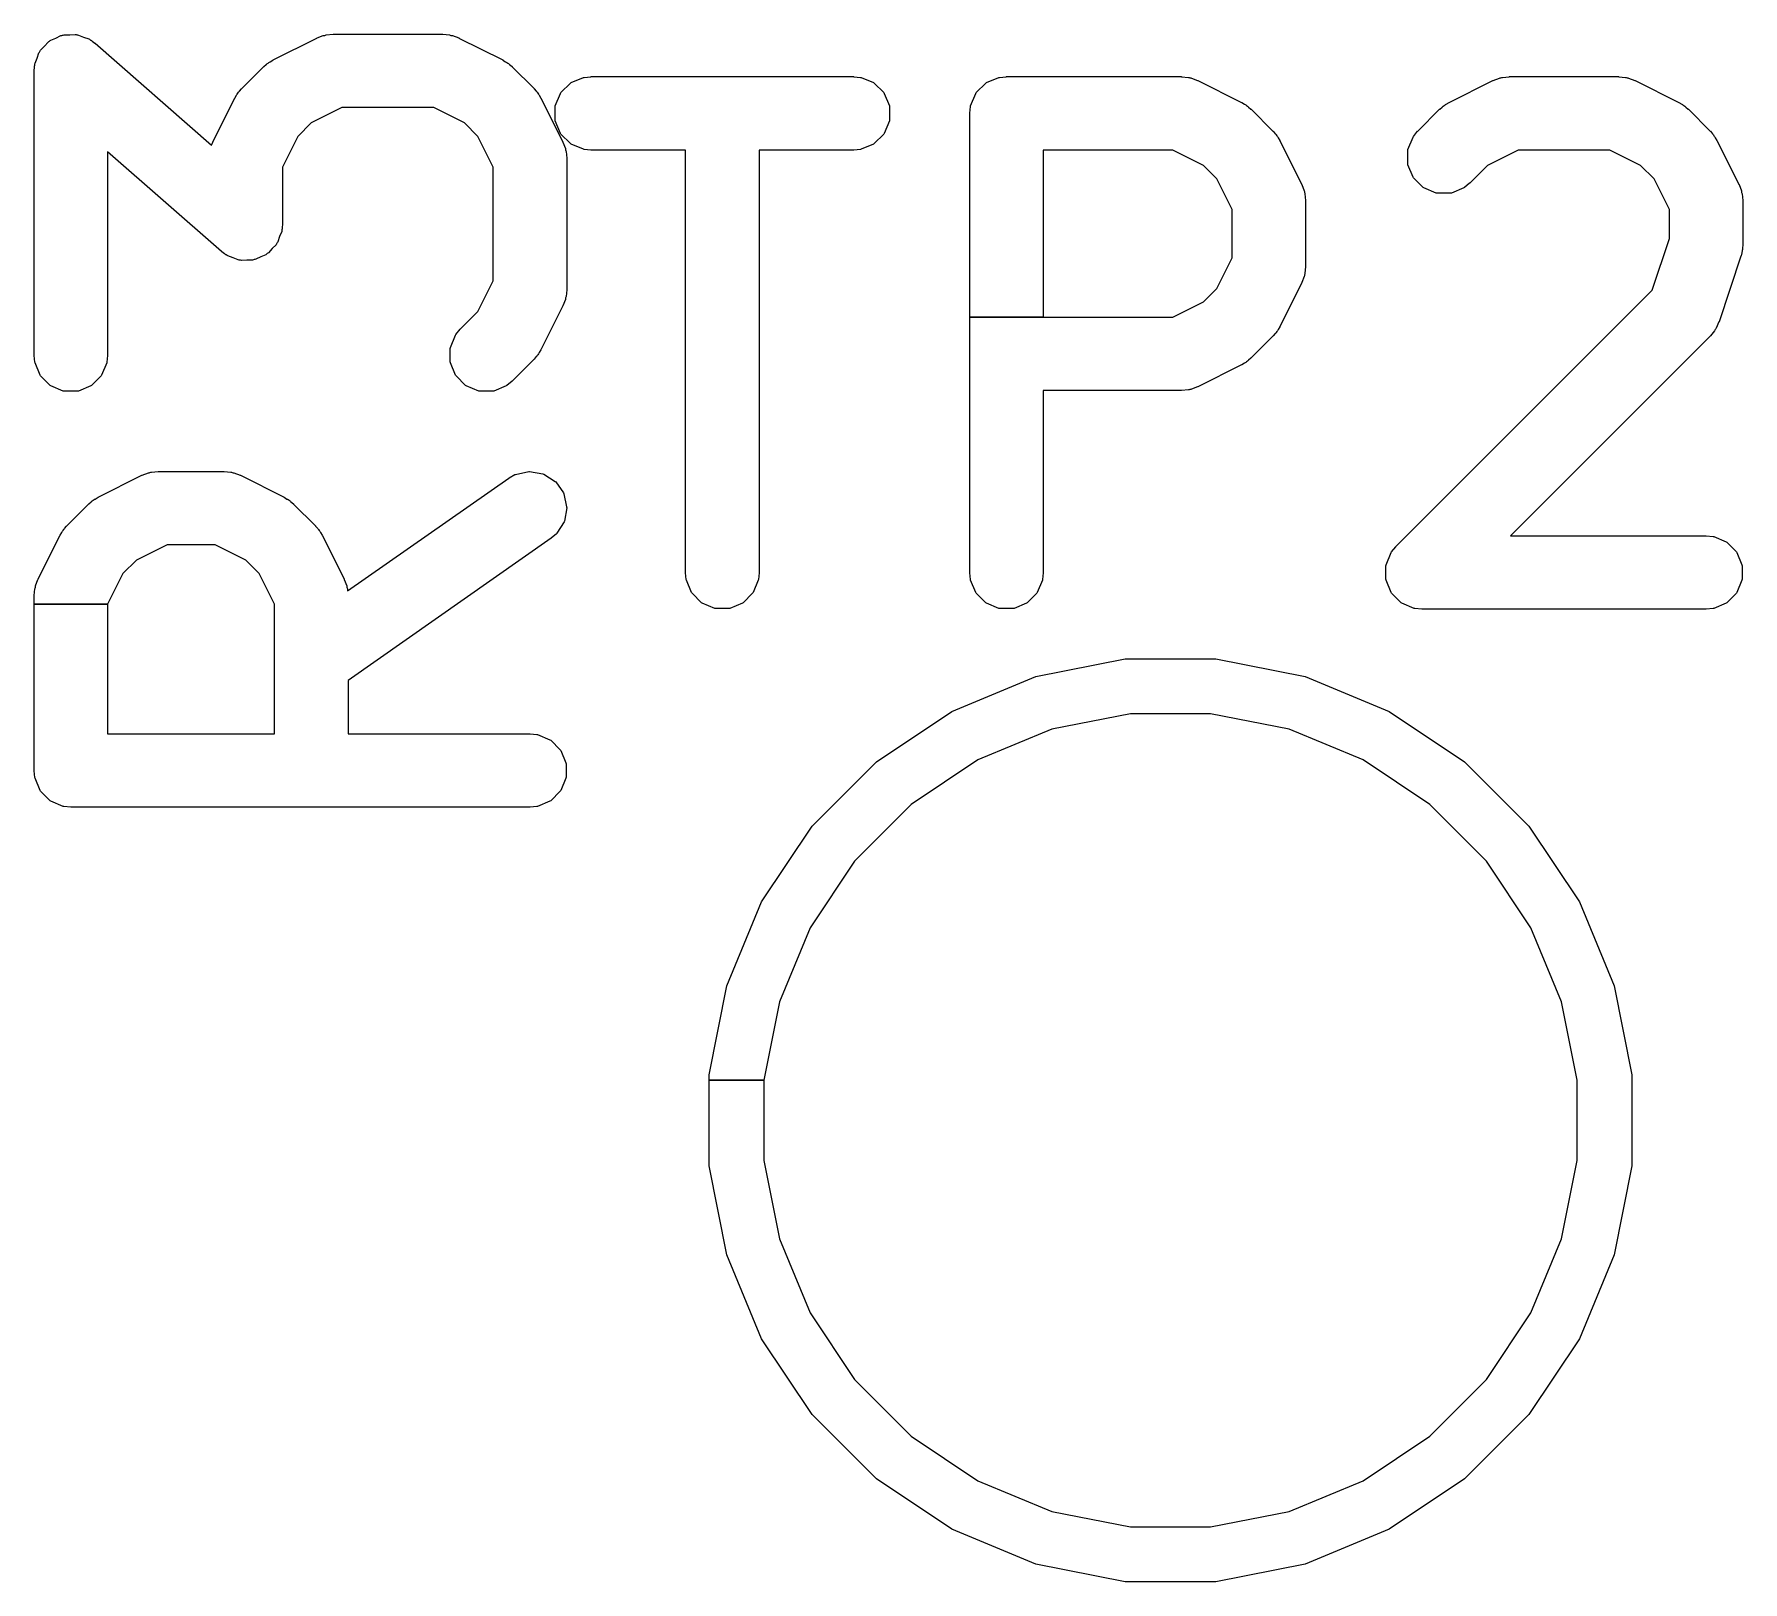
# Model space of a CAD drawing. Header units: millimetres. Extents: x 131.6 to 159.4, y -103 to -91.4.
# Drawn here: x 149.525 to 153.247, y -99.505 to -96.134 of the extents above; entities that cross this region are included whole.
import ezdxf

# ---------------------------------------------------------------- set-up
doc = ezdxf.new("R2010")
doc.units = ezdxf.units.MM
doc.layers.add('F.Silkscreen', color=41, linetype='CONTINUOUS', true_color=0xf2eda1)

msp = doc.modelspace()

# ---------------------------------------------------------------- linework, layer by layer
at = {"layer": 'F.Silkscreen', "linetype": 'CONTINUOUS'}
for p, q in [((149.602204, -96.135726), (149.614192, -96.134927)), ((149.614192, -96.134927), (149.616127, -96.13518)), ((149.616127, -96.13518), (149.617741, -96.135726)), ((150.161125, -96.13575), (150.175757, -96.134309)), ((150.175757, -96.134309), (150.176247, -96.134285)), ((150.176247, -96.134285), (150.414342, -96.134285)), ((150.414342, -96.134285), (150.414832, -96.134309)), ((150.414832, -96.134309), (150.429464, -96.13575)), ((149.53606, -96.173568), (149.537186, -96.172279)), ((149.537186, -96.172279), (149.537841, -96.170701)), ((149.537841, -96.170701), (149.538923, -96.169082)), ((149.538923, -96.169082), (149.54741, -96.160593)), ((149.54741, -96.160593), (149.555332, -96.151541)), ((149.555332, -96.151541), (149.556877, -96.150353)), ((149.556877, -96.150353), (149.558408, -96.149595)), ((149.558408, -96.149595), (149.559616, -96.148388)), ((149.559616, -96.148388), (149.561237, -96.147306)), ((149.561237, -96.147306), (149.572333, -96.142708)), ((149.572333, -96.142708), (149.583111, -96.13738)), ((149.583111, -96.13738), (149.584993, -96.136873)), ((149.584993, -96.136873), (149.586697, -96.136758)), ((149.586697, -96.136758), (149.588275, -96.136106)), ((149.588275, -96.136106), (149.590187, -96.135726)), ((149.590187, -96.135726), (149.602204, -96.135726)), ((149.617741, -96.135726), (149.619451, -96.135726)), ((149.619451, -96.135726), (149.621364, -96.136107)), ((149.621364, -96.136107), (149.632465, -96.140705)), ((149.632465, -96.140705), (149.643848, -96.144555)), ((149.643848, -96.144555), (149.645154, -96.145223)), ((149.645154, -96.145223), (149.647607, -96.146976)), ((149.647607, -96.146976), (149.648402, -96.147306)), ((149.648402, -96.147306), (149.650023, -96.148389)), ((149.650023, -96.148389), (149.65113, -96.149496)), ((149.65113, -96.149496), (149.657115, -96.153775)), ((149.657115, -96.153775), (149.6575, -96.154079)), ((149.6575, -96.154079), (149.91141, -96.376249)), ((150.045232, -96.19035), (150.14047, -96.142731)), ((150.14047, -96.142731), (150.140919, -96.142533)), ((150.140919, -96.142533), (150.15465, -96.137278)), ((150.15465, -96.137278), (150.156081, -96.136961)), ((150.156081, -96.136961), (150.157961, -96.136826)), ((150.157961, -96.136826), (150.159703, -96.136106)), ((150.159703, -96.136106), (150.161125, -96.13575)), ((150.429464, -96.13575), (150.430887, -96.136107)), ((150.430887, -96.136107), (150.432626, -96.136827)), ((150.432626, -96.136827), (150.434505, -96.136961)), ((150.434505, -96.136961), (150.435938, -96.137278)), ((150.435938, -96.137278), (150.44967, -96.142533)), ((150.44967, -96.142533), (150.450119, -96.142731)), ((150.450119, -96.142731), (150.545357, -96.19035)), ((149.524843, -96.213795), (149.525564, -96.206466)), ((149.525461, -96.204911), (149.525713, -96.202979)), ((149.525564, -96.206466), (149.525461, -96.204911)), ((149.525713, -96.202979), (149.525987, -96.202165)), ((149.525987, -96.202165), (149.526284, -96.199162)), ((149.526284, -96.199162), (149.526641, -96.19774)), ((149.526641, -96.19774), (149.531239, -96.186637)), ((149.531239, -96.186637), (149.535089, -96.175256)), ((149.535089, -96.175256), (149.53606, -96.173568)), ((149.976821, -96.252954), (150.02444, -96.205335)), ((150.02444, -96.205335), (150.024804, -96.205006)), ((150.024804, -96.205006), (150.030227, -96.200554)), ((150.030227, -96.200554), (150.031249, -96.199377)), ((150.031249, -96.199377), (150.032361, -96.198423)), ((150.032361, -96.198423), (150.034353, -96.197168)), ((150.034353, -96.197168), (150.036169, -96.195679)), ((150.036169, -96.195679), (150.037425, -96.194926)), ((150.037425, -96.194926), (150.038859, -96.19433)), ((150.038859, -96.19433), (150.044805, -96.19059)), ((150.044805, -96.19059), (150.045232, -96.19035)), ((150.545357, -96.19035), (150.545785, -96.19059)), ((150.545785, -96.19059), (150.551728, -96.19433)), ((150.551728, -96.19433), (150.55316, -96.194924)), ((150.55316, -96.194924), (150.554419, -96.195678)), ((150.554419, -96.195678), (150.556235, -96.197168)), ((150.556235, -96.197168), (150.558228, -96.198423)), ((150.558228, -96.198423), (150.559342, -96.199378)), ((150.559342, -96.199378), (150.560365, -96.200558)), ((150.560365, -96.200558), (150.565784, -96.205005)), ((150.565784, -96.205005), (150.566147, -96.205334)), ((150.566147, -96.205334), (150.613767, -96.252953)), ((149.524819, -96.214285), (149.524843, -96.213795)), ((149.524819, -96.833332), (149.524819, -96.214285)), ((150.672199, -96.261615), (150.692891, -96.240923)), ((150.692891, -96.240923), (150.694514, -96.23984)), ((150.694514, -96.23984), (150.72155, -96.228641)), ((150.72155, -96.228641), (150.722973, -96.228284)), ((150.722973, -96.228284), (150.737605, -96.226843)), ((150.737605, -96.226843), (150.738095, -96.226819)), ((150.738095, -96.226819), (151.309523, -96.226819)), ((151.309523, -96.226819), (151.310013, -96.226843)), ((151.310013, -96.226843), (151.324645, -96.228284)), ((151.324645, -96.228284), (151.326068, -96.228641)), ((151.326068, -96.228641), (151.353104, -96.23984)), ((151.353104, -96.23984), (151.354727, -96.240923)), ((151.354727, -96.240923), (151.375419, -96.261615)), ((151.576961, -96.261615), (151.597653, -96.240923)), ((151.597653, -96.240923), (151.599276, -96.23984)), ((151.599276, -96.23984), (151.626312, -96.228641)), ((151.626312, -96.228641), (151.627735, -96.228284)), ((151.627735, -96.228284), (151.642367, -96.226843)), ((151.642367, -96.226843), (151.642857, -96.226819)), ((151.642857, -96.226819), (152.023809, -96.226819)), ((152.023809, -96.226819), (152.024299, -96.226843)), ((152.024299, -96.226843), (152.038931, -96.228284)), ((152.038931, -96.228284), (152.040354, -96.228641)), ((152.040354, -96.228641), (152.042093, -96.229361)), ((152.042093, -96.229361), (152.043972, -96.229495)), ((152.043972, -96.229495), (152.045405, -96.229812)), ((152.045405, -96.229812), (152.059137, -96.235067)), ((152.059137, -96.235067), (152.059586, -96.235265)), ((152.059586, -96.235265), (152.154824, -96.282884)), ((152.60708, -96.282884), (152.702318, -96.235265)), ((152.702318, -96.235265), (152.702767, -96.235067)), ((152.702767, -96.235067), (152.716498, -96.229812)), ((152.716498, -96.229812), (152.717929, -96.229495)), ((152.717929, -96.229495), (152.719809, -96.22936)), ((152.719809, -96.22936), (152.721551, -96.22864)), ((152.721551, -96.22864), (152.722973, -96.228284)), ((152.722973, -96.228284), (152.737605, -96.226843)), ((152.737605, -96.226843), (152.738095, -96.226819)), ((152.738095, -96.226819), (152.97619, -96.226819)), ((152.97619, -96.226819), (152.97668, -96.226843)), ((152.97668, -96.226843), (152.991312, -96.228284)), ((152.991312, -96.228284), (152.992735, -96.228641)), ((152.992735, -96.228641), (152.994474, -96.229361)), ((152.994474, -96.229361), (152.996353, -96.229495)), ((152.996353, -96.229495), (152.997786, -96.229812)), ((152.997786, -96.229812), (153.011518, -96.235067)), ((153.011518, -96.235067), (153.011967, -96.235265)), ((153.011967, -96.235265), (153.107205, -96.282884)), ((149.914217, -96.368984), (149.961836, -96.273746)), ((149.961836, -96.273746), (149.962076, -96.273319)), ((149.962076, -96.273319), (149.965816, -96.267373)), ((149.965816, -96.267373), (149.966412, -96.265939)), ((149.966412, -96.265939), (149.967165, -96.264683)), ((149.967165, -96.264683), (149.968654, -96.262867)), ((149.968654, -96.262867), (149.969909, -96.260875)), ((149.969909, -96.260875), (149.970863, -96.259763)), ((149.970863, -96.259763), (149.97204, -96.258741)), ((149.97204, -96.258741), (149.976492, -96.253318)), ((149.976492, -96.253318), (149.976821, -96.252954)), ((150.613767, -96.252953), (150.614097, -96.253317)), ((150.614097, -96.253317), (150.618546, -96.258739)), ((150.618546, -96.258739), (150.619726, -96.259762)), ((150.619726, -96.259762), (150.620681, -96.260875)), ((150.620681, -96.260875), (150.621935, -96.262867)), ((150.621935, -96.262867), (150.623425, -96.264683)), ((150.623425, -96.264683), (150.624179, -96.265941)), ((150.624179, -96.265941), (150.624773, -96.267375)), ((150.624773, -96.267375), (150.628514, -96.273319)), ((150.628514, -96.273319), (150.628754, -96.273746)), ((150.628754, -96.273746), (150.676373, -96.368984)), ((150.659917, -96.290274), (150.671116, -96.263238)), ((150.671116, -96.263238), (150.672199, -96.261615)), ((151.375419, -96.261615), (151.376502, -96.263238)), ((151.376502, -96.263238), (151.387701, -96.290274)), ((151.564679, -96.290274), (151.575878, -96.263238)), ((151.575878, -96.263238), (151.576961, -96.261615)), ((152.154824, -96.282884), (152.155251, -96.283124)), ((152.155251, -96.283124), (152.161192, -96.286862)), ((152.600707, -96.286864), (152.606653, -96.283124)), ((152.606653, -96.283124), (152.60708, -96.282884)), ((153.107205, -96.282884), (153.107632, -96.283124)), ((153.107632, -96.283124), (153.113573, -96.286862)), ((150.195132, -96.294285), (150.1284, -96.327651)), ((150.395457, -96.294285), (150.195132, -96.294285)), ((150.462191, -96.327652), (150.395457, -96.294285)), ((150.659536, -96.292187), (150.659917, -96.290274)), ((150.659536, -96.321451), (150.659536, -96.292187)), ((151.387701, -96.290274), (151.388082, -96.292187)), ((151.388082, -96.292187), (151.388082, -96.321451)), ((151.562857, -96.306819), (151.562881, -96.306329)), ((151.562857, -96.750628), (151.562857, -96.306819)), ((151.562881, -96.306329), (151.564322, -96.291697)), ((151.564322, -96.291697), (151.564679, -96.290274)), ((152.161192, -96.286862), (152.16263, -96.287459)), ((152.16263, -96.287459), (152.163888, -96.288214)), ((152.163888, -96.288214), (152.165698, -96.2897)), ((152.165698, -96.2897), (152.167694, -96.290956)), ((152.167694, -96.290956), (152.168809, -96.291912)), ((152.168809, -96.291912), (152.169832, -96.293092)), ((152.169832, -96.293092), (152.175252, -96.29754)), ((152.175252, -96.29754), (152.175616, -96.297869)), ((152.175616, -96.297869), (152.223235, -96.345488)), ((152.538669, -96.345488), (152.586288, -96.297869)), ((152.586288, -96.297869), (152.586652, -96.29754)), ((152.586652, -96.29754), (152.592075, -96.293088)), ((152.592075, -96.293088), (152.593097, -96.291911)), ((152.593097, -96.291911), (152.594209, -96.290957)), ((152.594209, -96.290957), (152.596201, -96.289702)), ((152.596201, -96.289702), (152.598017, -96.288213)), ((152.598017, -96.288213), (152.599273, -96.28746)), ((152.599273, -96.28746), (152.600707, -96.286864)), ((153.113573, -96.286862), (153.115011, -96.287459)), ((153.115011, -96.287459), (153.116269, -96.288214)), ((153.116269, -96.288214), (153.118079, -96.2897)), ((153.118079, -96.2897), (153.120075, -96.290956)), ((153.120075, -96.290956), (153.12119, -96.291912)), ((153.12119, -96.291912), (153.122213, -96.293092)), ((153.122213, -96.293092), (153.127633, -96.29754)), ((153.127633, -96.29754), (153.127997, -96.297869)), ((153.127997, -96.297869), (153.175616, -96.345488)), ((150.099137, -96.356914), (150.065771, -96.423646)), ((150.1284, -96.327651), (150.099137, -96.356914)), ((150.491452, -96.356912), (150.462191, -96.327652)), ((150.524819, -96.423646), (150.491452, -96.356912)), ((150.659917, -96.323364), (150.659536, -96.321451)), ((150.671116, -96.3504), (150.659917, -96.323364)), ((150.672199, -96.352023), (150.671116, -96.3504)), ((150.692891, -96.372715), (150.672199, -96.352023)), ((151.375419, -96.352023), (151.354727, -96.372715)), ((151.376502, -96.3504), (151.375419, -96.352023)), ((151.387701, -96.323364), (151.376502, -96.3504)), ((151.388082, -96.321451), (151.387701, -96.323364)), ((152.223235, -96.345488), (152.223564, -96.345852)), ((152.223564, -96.345852), (152.228013, -96.351274)), ((152.228013, -96.351274), (152.229192, -96.352296)), ((152.229192, -96.352296), (152.230148, -96.353411)), ((152.230148, -96.353411), (152.2314, -96.355401)), ((152.2314, -96.355401), (152.23289, -96.357216)), ((152.23289, -96.357216), (152.233645, -96.358475)), ((152.233645, -96.358475), (152.234239, -96.359909)), ((152.51706, -96.385513), (152.528259, -96.358476)), ((152.528259, -96.358476), (152.529013, -96.357217)), ((152.529013, -96.357217), (152.53834, -96.345852)), ((152.53834, -96.345852), (152.538669, -96.345488)), ((153.175616, -96.345488), (153.175945, -96.345852)), ((153.175945, -96.345852), (153.180394, -96.351274)), ((153.180394, -96.351274), (153.181573, -96.352296)), ((153.181573, -96.352296), (153.182529, -96.353411)), ((153.182529, -96.353411), (153.183781, -96.355401)), ((153.183781, -96.355401), (153.185271, -96.357216)), ((153.185271, -96.357216), (153.186026, -96.358475)), ((153.186026, -96.358475), (153.18662, -96.359909)), ((149.93309, -96.607824), (149.684819, -96.390586)), ((149.684819, -96.390586), (149.684819, -96.833332)), ((149.91141, -96.376249), (149.914019, -96.369433)), ((149.914019, -96.369433), (149.914217, -96.368984)), ((150.676373, -96.368984), (150.676571, -96.369433)), ((150.676571, -96.369433), (150.681826, -96.383164)), ((150.681826, -96.383164), (150.682143, -96.384597)), ((150.682143, -96.384597), (150.682276, -96.386476)), ((150.682276, -96.386476), (150.682997, -96.388216)), ((150.682997, -96.388216), (150.683354, -96.389639)), ((150.683354, -96.389639), (150.684795, -96.404271)), ((150.694514, -96.373798), (150.692891, -96.372715)), ((150.72155, -96.384997), (150.694514, -96.373798)), ((150.722973, -96.385354), (150.72155, -96.384997)), ((150.737605, -96.386795), (150.722973, -96.385354)), ((150.738095, -96.386819), (150.737605, -96.386795)), ((150.943809, -96.386819), (150.738095, -96.386819)), ((150.943809, -97.306819), (150.943809, -96.386819)), ((151.309523, -96.386819), (151.103809, -96.386819)), ((151.103809, -96.386819), (151.103809, -97.306819)), ((151.310013, -96.386795), (151.309523, -96.386819)), ((151.324645, -96.385354), (151.310013, -96.386795)), ((151.326068, -96.384997), (151.324645, -96.385354)), ((151.353104, -96.373798), (151.326068, -96.384997)), ((151.354727, -96.372715), (151.353104, -96.373798)), ((152.004924, -96.386819), (151.722857, -96.386819)), ((151.722857, -96.386819), (151.722857, -96.750628)), ((152.071656, -96.420185), (152.004924, -96.386819)), ((152.234239, -96.359909), (152.23798, -96.365853)), ((152.23798, -96.365853), (152.23822, -96.36628)), ((152.23822, -96.36628), (152.285839, -96.461518)), ((152.516679, -96.387426), (152.51706, -96.385513)), ((152.516679, -96.416688), (152.516679, -96.387426)), ((152.75698, -96.386819), (152.690248, -96.420185)), ((152.957305, -96.386819), (152.75698, -96.386819)), ((153.024037, -96.420185), (152.957305, -96.386819)), ((153.18662, -96.359909), (153.190361, -96.365853)), ((153.190361, -96.365853), (153.190601, -96.36628)), ((153.190601, -96.36628), (153.23822, -96.461518)), ((150.065771, -96.423646), (150.065771, -96.547618)), ((150.524819, -96.671589), (150.524819, -96.423646)), ((150.684795, -96.404271), (150.684819, -96.404761)), ((150.684819, -96.404761), (150.684819, -96.690475)), ((152.100919, -96.449448), (152.071656, -96.420185)), ((152.51706, -96.418601), (152.516679, -96.416688)), ((152.528259, -96.445638), (152.51706, -96.418601)), ((152.690248, -96.420185), (152.651807, -96.458626)), ((153.0533, -96.449448), (153.024037, -96.420185)), ((152.134285, -96.51618), (152.100919, -96.449448)), ((152.285839, -96.461518), (152.286037, -96.461967)), ((152.286037, -96.461967), (152.291292, -96.475698)), ((152.529342, -96.447261), (152.528259, -96.445638)), ((152.550034, -96.467953), (152.529342, -96.447261)), ((152.551657, -96.469036), (152.550034, -96.467953)), ((152.578694, -96.480235), (152.551657, -96.469036)), ((152.638819, -96.469036), (152.611782, -96.480235)), ((152.640078, -96.468282), (152.638819, -96.469036)), ((152.651443, -96.458955), (152.640078, -96.468282)), ((152.651807, -96.458626), (152.651443, -96.458955)), ((153.086666, -96.51618), (153.0533, -96.449448)), ((153.23822, -96.461518), (153.238418, -96.461967)), ((153.238418, -96.461967), (153.243673, -96.475698)), ((152.291292, -96.475698), (152.291609, -96.477131)), ((152.291609, -96.477131), (152.291742, -96.47901)), ((152.291742, -96.47901), (152.292463, -96.48075)), ((152.292463, -96.48075), (152.29282, -96.482173)), ((152.29282, -96.482173), (152.294261, -96.496805)), ((152.294261, -96.496805), (152.294285, -96.497295)), ((152.294285, -96.497295), (152.294285, -96.640152)), ((152.580607, -96.480616), (152.578694, -96.480235)), ((152.609869, -96.480616), (152.580607, -96.480616)), ((152.611782, -96.480235), (152.609869, -96.480616)), ((153.243673, -96.475698), (153.24399, -96.477131)), ((153.24399, -96.477131), (153.244123, -96.47901)), ((153.244123, -96.47901), (153.244844, -96.48075)), ((153.244844, -96.48075), (153.245201, -96.482173)), ((153.245201, -96.482173), (153.246642, -96.496805)), ((153.246642, -96.496805), (153.246666, -96.497295)), ((153.246666, -96.497295), (153.246666, -96.592533)), ((152.134285, -96.621267), (152.134285, -96.51618)), ((153.086666, -96.579552), (153.086666, -96.51618)), ((150.059351, -96.575261), (150.055502, -96.586646)), ((150.063949, -96.564164), (150.059351, -96.575261)), ((150.064306, -96.562739), (150.063949, -96.564164)), ((150.0646, -96.55974), (150.064306, -96.562739)), ((150.064876, -96.558928), (150.0646, -96.55974)), ((150.065129, -96.556989), (150.064876, -96.558928)), ((150.065747, -96.548109), (150.065024, -96.555434)), ((150.065024, -96.555434), (150.065129, -96.556989)), ((150.065771, -96.547618), (150.065747, -96.548109)), ((153.049125, -96.692172), (153.086666, -96.579552)), ((149.933475, -96.608128), (149.93309, -96.607824)), ((149.939458, -96.612405), (149.933475, -96.608128)), ((149.940567, -96.613514), (149.939458, -96.612405)), ((149.94219, -96.614597), (149.940567, -96.613514)), ((149.942979, -96.614924), (149.94219, -96.614597)), ((149.945436, -96.61668), (149.942979, -96.614924)), ((149.946742, -96.617349), (149.945436, -96.61668)), ((149.958131, -96.6212), (149.946742, -96.617349)), ((150.029352, -96.614597), (150.018267, -96.619188)), ((150.030976, -96.613513), (150.029352, -96.614597)), ((150.032181, -96.612307), (150.030976, -96.613513)), ((150.033711, -96.611551), (150.032181, -96.612307)), ((150.035258, -96.610361), (150.033711, -96.611551)), ((150.043171, -96.601315), (150.035258, -96.610361)), ((150.051666, -96.592822), (150.043171, -96.601315)), ((150.05275, -96.591199), (150.051666, -96.592822)), ((150.053402, -96.589624), (150.05275, -96.591199)), ((150.054528, -96.588338), (150.053402, -96.589624)), ((150.055502, -96.586646), (150.054528, -96.588338)), ((153.24256, -96.617832), (153.194941, -96.760688)), ((153.242693, -96.617359), (153.24256, -96.617832)), ((153.244247, -96.610519), (153.242693, -96.617359)), ((153.244844, -96.609081), (153.244247, -96.610519)), ((153.245201, -96.607654), (153.244844, -96.609081)), ((153.245431, -96.60531), (153.245201, -96.607654)), ((153.245952, -96.603023), (153.245431, -96.60531)), ((153.246064, -96.601558), (153.245952, -96.603023)), ((153.246642, -96.593023), (153.245953, -96.600008)), ((153.245953, -96.600008), (153.246064, -96.601558)), ((153.246666, -96.592533), (153.246642, -96.593023)), ((149.969225, -96.625796), (149.958131, -96.6212)), ((149.971139, -96.626177), (149.969225, -96.625796)), ((149.972849, -96.626177), (149.971139, -96.626177)), ((149.974463, -96.626723), (149.972849, -96.626177)), ((149.976398, -96.626976), (149.974463, -96.626723)), ((149.988386, -96.626177), (149.976398, -96.626976)), ((150.000403, -96.626177), (149.988386, -96.626177)), ((150.002317, -96.625796), (150.000403, -96.626177)), ((150.003891, -96.625143), (150.002317, -96.625796)), ((150.005595, -96.62503), (150.003891, -96.625143)), ((150.00748, -96.624523), (150.005595, -96.62503)), ((150.018267, -96.619188), (150.00748, -96.624523)), ((152.100919, -96.687999), (152.134285, -96.621267)), ((152.29282, -96.655274), (152.292463, -96.656698)), ((152.294261, -96.640642), (152.29282, -96.655274)), ((152.294285, -96.640152), (152.294261, -96.640642)), ((150.491453, -96.73832), (150.524819, -96.671589)), ((150.684795, -96.690965), (150.683354, -96.705597)), ((150.684819, -96.690475), (150.684795, -96.690965)), ((152.071656, -96.717262), (152.100919, -96.687999)), ((152.285839, -96.675929), (152.23822, -96.771167)), ((152.286037, -96.67548), (152.285839, -96.675929)), ((152.291292, -96.661749), (152.286037, -96.67548)), ((152.291609, -96.660316), (152.291292, -96.661749)), ((152.291742, -96.658436), (152.291609, -96.660316)), ((152.292463, -96.656698), (152.291742, -96.658436)), ((152.49105, -97.25025), (153.049125, -96.692172)), ((150.676373, -96.726252), (150.628754, -96.82149)), ((150.676571, -96.725803), (150.676373, -96.726252)), ((150.681826, -96.712072), (150.676571, -96.725803)), ((150.682143, -96.710639), (150.681826, -96.712072)), ((150.682276, -96.708759), (150.682143, -96.710639)), ((150.682997, -96.707021), (150.682276, -96.708759)), ((150.683354, -96.705597), (150.682997, -96.707021)), ((152.004924, -96.750628), (152.071656, -96.717262)), ((150.453012, -96.776762), (150.491453, -96.73832)), ((151.562857, -97.306819), (151.562857, -96.750628)), ((151.562857, -96.750628), (151.722857, -96.750628)), ((151.722857, -96.750628), (151.562857, -96.750628)), ((151.722857, -96.750628), (152.004924, -96.750628)), ((153.194764, -96.761145), (153.18877, -96.774571)), ((153.194941, -96.760688), (153.194764, -96.761145)), ((150.431402, -96.816787), (150.442601, -96.789751)), ((150.442601, -96.789751), (150.443355, -96.788492)), ((150.443355, -96.788492), (150.452683, -96.777126)), ((150.452683, -96.777126), (150.453012, -96.776762)), ((152.223235, -96.791959), (152.175616, -96.839578)), ((152.223564, -96.791595), (152.223235, -96.791959)), ((152.228012, -96.786173), (152.223564, -96.791595)), ((152.22919, -96.785153), (152.228012, -96.786173)), ((152.230149, -96.784035), (152.22919, -96.785153)), ((152.231402, -96.782041), (152.230149, -96.784035)), ((152.232889, -96.780232), (152.231402, -96.782041)), ((152.233646, -96.778971), (152.232889, -96.780232)), ((152.234241, -96.777531), (152.233646, -96.778971)), ((152.237979, -96.771595), (152.234241, -96.777531)), ((152.23822, -96.771167), (152.237979, -96.771595)), ((153.175616, -96.791959), (152.740757, -97.226819)), ((153.175945, -96.791595), (153.175616, -96.791959)), ((153.185273, -96.78023), (153.175945, -96.791595)), ((153.186028, -96.77897), (153.185273, -96.78023)), ((153.186748, -96.777229), (153.186028, -96.77897)), ((153.18798, -96.77581), (153.186748, -96.777229)), ((153.18877, -96.774571), (153.18798, -96.77581)), ((149.524843, -96.833822), (149.524819, -96.833332)), ((149.526284, -96.848454), (149.524843, -96.833822)), ((149.684795, -96.833822), (149.683354, -96.848454)), ((149.684819, -96.833332), (149.684795, -96.833822)), ((150.431021, -96.8187), (150.431402, -96.816787)), ((150.431021, -96.847963), (150.431021, -96.8187)), ((150.613767, -96.842283), (150.566147, -96.889902)), ((150.614097, -96.841919), (150.613767, -96.842283)), ((150.618546, -96.836496), (150.614097, -96.841919)), ((150.619725, -96.835475), (150.618546, -96.836496)), ((150.620682, -96.83436), (150.619725, -96.835475)), ((150.621937, -96.832364), (150.620682, -96.83436)), ((150.623424, -96.830554), (150.621937, -96.832364)), ((150.62418, -96.829294), (150.623424, -96.830554)), ((150.624775, -96.827854), (150.62418, -96.829294)), ((150.628513, -96.821918), (150.624775, -96.827854)), ((150.628754, -96.82149), (150.628513, -96.821918)), ((152.175252, -96.839907), (152.16983, -96.844355)), ((152.175616, -96.839578), (152.175252, -96.839907)), ((149.526641, -96.849877), (149.526284, -96.848454)), ((149.53784, -96.876913), (149.526641, -96.849877)), ((149.538923, -96.878536), (149.53784, -96.876913)), ((149.559615, -96.899228), (149.538923, -96.878536)), ((149.670715, -96.878536), (149.650023, -96.899228)), ((149.671798, -96.876913), (149.670715, -96.878536)), ((149.682997, -96.849877), (149.671798, -96.876913)), ((149.683354, -96.848454), (149.682997, -96.849877)), ((150.431402, -96.849876), (150.431021, -96.847963)), ((150.4426, -96.876912), (150.431402, -96.849876)), ((150.443683, -96.878535), (150.4426, -96.876912)), ((150.464376, -96.899228), (150.443683, -96.878535)), ((152.154824, -96.854563), (152.059586, -96.902182)), ((152.155252, -96.854322), (152.154824, -96.854563)), ((152.161188, -96.850584), (152.155252, -96.854322)), ((152.162628, -96.849989), (152.161188, -96.850584)), ((152.163889, -96.849232), (152.162628, -96.849989)), ((152.165698, -96.847745), (152.163889, -96.849232)), ((152.167692, -96.846492), (152.165698, -96.847745)), ((152.16881, -96.845533), (152.167692, -96.846492)), ((152.16983, -96.844355), (152.16881, -96.845533)), ((149.561238, -96.900311), (149.559615, -96.899228)), ((149.588274, -96.91151), (149.561238, -96.900311)), ((149.590187, -96.911891), (149.588274, -96.91151)), ((149.619451, -96.911891), (149.590187, -96.911891)), ((149.621364, -96.91151), (149.619451, -96.911891)), ((149.6484, -96.900311), (149.621364, -96.91151)), ((149.650023, -96.899228), (149.6484, -96.900311)), ((150.465999, -96.900311), (150.464376, -96.899228)), ((150.493035, -96.91151), (150.465999, -96.900311)), ((150.494948, -96.911891), (150.493035, -96.91151)), ((150.524211, -96.911891), (150.494948, -96.911891)), ((150.526124, -96.91151), (150.524211, -96.911891)), ((150.55316, -96.900312), (150.526124, -96.91151)), ((150.554419, -96.899558), (150.55316, -96.900312)), ((150.565784, -96.890231), (150.554419, -96.899558)), ((150.566147, -96.889902), (150.565784, -96.890231)), ((152.023809, -96.910628), (151.722857, -96.910628)), ((151.722857, -96.910628), (151.722857, -97.306819)), ((152.024299, -96.910604), (152.023809, -96.910628)), ((152.038931, -96.909163), (152.024299, -96.910604)), ((152.040356, -96.908806), (152.038931, -96.909163)), ((152.042093, -96.908085), (152.040356, -96.908806)), ((152.043971, -96.907953), (152.042093, -96.908085)), ((152.045405, -96.907635), (152.043971, -96.907953)), ((152.059137, -96.90238), (152.045405, -96.907635)), ((152.059586, -96.902182), (152.059137, -96.90238)), ((149.66428, -97.142731), (149.759518, -97.095112)), ((149.759518, -97.095112), (149.759967, -97.094914)), ((149.759967, -97.094914), (149.773698, -97.089659)), ((149.773698, -97.089659), (149.775129, -97.089342)), ((149.775129, -97.089342), (149.777009, -97.089207)), ((149.777009, -97.089207), (149.778751, -97.088487)), ((149.778751, -97.088487), (149.780173, -97.088131)), ((149.780173, -97.088131), (149.794805, -97.08669)), ((149.794805, -97.08669), (149.795295, -97.086666)), ((149.795295, -97.086666), (149.938152, -97.086666)), ((149.938152, -97.086666), (149.938642, -97.08669)), ((149.938642, -97.08669), (149.953274, -97.088131)), ((149.953274, -97.088131), (149.954697, -97.088488)), ((149.954697, -97.088488), (149.956436, -97.089208)), ((149.956436, -97.089208), (149.958315, -97.089342)), ((149.958315, -97.089342), (149.959748, -97.089659)), ((149.959748, -97.089659), (149.97348, -97.094914)), ((149.97348, -97.094914), (149.973929, -97.095112)), ((149.973929, -97.095112), (150.069167, -97.142731)), ((150.207656, -97.347026), (150.558943, -97.101127)), ((150.558943, -97.101127), (150.559358, -97.100866)), ((150.559358, -97.100866), (150.572171, -97.093656)), ((150.572171, -97.093656), (150.573542, -97.093131)), ((150.573542, -97.093131), (150.602113, -97.086802)), ((150.602113, -97.086802), (150.604063, -97.08676)), ((150.604063, -97.08676), (150.632881, -97.091845)), ((150.632881, -97.091845), (150.634699, -97.092552)), ((150.634699, -97.092552), (150.659377, -97.108279)), ((150.659377, -97.108279), (150.660786, -97.109629)), ((150.660786, -97.109629), (150.677568, -97.133603)), ((150.677568, -97.133603), (150.678354, -97.135388)), ((150.678354, -97.135388), (150.684684, -97.163959)), ((149.595869, -97.205335), (149.643488, -97.157716)), ((149.643488, -97.157716), (149.643852, -97.157387)), ((149.643852, -97.157387), (149.649275, -97.152935)), ((149.649275, -97.152935), (149.650297, -97.151758)), ((149.650297, -97.151758), (149.651409, -97.150804)), ((149.651409, -97.150804), (149.653401, -97.149549)), ((149.653401, -97.149549), (149.655217, -97.14806)), ((149.655217, -97.14806), (149.656473, -97.147307)), ((149.656473, -97.147307), (149.657907, -97.146711)), ((149.657907, -97.146711), (149.663853, -97.142971)), ((149.663853, -97.142971), (149.66428, -97.142731)), ((150.069167, -97.142731), (150.069594, -97.142971)), ((150.069594, -97.142971), (150.075535, -97.146709)), ((150.075535, -97.146709), (150.076973, -97.147306)), ((150.076973, -97.147306), (150.078231, -97.148061)), ((150.078231, -97.148061), (150.080041, -97.149547)), ((150.080041, -97.149547), (150.082037, -97.150803)), ((150.082037, -97.150803), (150.083152, -97.151759)), ((150.083152, -97.151759), (150.084175, -97.152939)), ((150.084175, -97.152939), (150.089595, -97.157387)), ((150.089595, -97.157387), (150.089959, -97.157716)), ((150.089959, -97.157716), (150.137578, -97.205335)), ((150.684726, -97.16591), (150.67964, -97.194727)), ((150.684684, -97.163959), (150.684726, -97.16591)), ((149.587702, -97.215248), (149.588957, -97.213256)), ((149.588957, -97.213256), (149.589911, -97.212144)), ((149.589911, -97.212144), (149.591088, -97.211122)), ((149.591088, -97.211122), (149.59554, -97.205699)), ((149.59554, -97.205699), (149.595869, -97.205335)), ((150.137578, -97.205335), (150.137907, -97.205699)), ((150.137907, -97.205699), (150.142356, -97.211121)), ((150.142356, -97.211121), (150.143535, -97.212143)), ((150.143535, -97.212143), (150.144491, -97.213258)), ((150.144491, -97.213258), (150.145743, -97.215248)), ((150.678933, -97.196545), (150.663206, -97.221224)), ((150.67964, -97.194727), (150.678933, -97.196545)), ((149.533265, -97.321365), (149.580884, -97.226127)), ((149.580884, -97.226127), (149.581124, -97.2257)), ((149.581124, -97.2257), (149.584864, -97.219754)), ((149.584864, -97.219754), (149.58546, -97.21832)), ((149.58546, -97.21832), (149.586213, -97.217064)), ((149.586213, -97.217064), (149.587702, -97.215248)), ((149.81418, -97.246666), (149.747448, -97.280032)), ((149.919267, -97.246666), (149.81418, -97.246666)), ((149.985999, -97.280032), (149.919267, -97.246666)), ((150.145743, -97.215248), (150.147233, -97.217063)), ((150.147233, -97.217063), (150.147988, -97.218322)), ((150.147988, -97.218322), (150.148582, -97.219756)), ((150.148582, -97.219756), (150.152323, -97.2257)), ((150.152323, -97.2257), (150.152563, -97.226127)), ((150.152563, -97.226127), (150.200182, -97.321365)), ((150.650696, -97.232204), (150.208628, -97.54165)), ((150.651084, -97.231903), (150.650696, -97.232204)), ((150.662244, -97.222332), (150.651084, -97.231903)), ((150.663206, -97.221224), (150.662244, -97.222332)), ((152.481394, -97.261979), (152.490721, -97.250614)), ((152.490721, -97.250614), (152.49105, -97.25025)), ((152.740757, -97.226819), (153.166666, -97.226819)), ((153.166666, -97.226819), (153.167156, -97.226843)), ((153.167156, -97.226843), (153.181788, -97.228284)), ((153.181788, -97.228284), (153.183211, -97.228641)), ((153.183211, -97.228641), (153.210247, -97.23984)), ((153.210247, -97.23984), (153.21187, -97.240923)), ((153.21187, -97.240923), (153.232562, -97.261615)), ((149.747448, -97.280032), (149.718185, -97.309295)), ((150.015262, -97.309295), (149.985999, -97.280032)), ((152.469441, -97.290274), (152.48064, -97.263238)), ((152.48064, -97.263238), (152.481394, -97.261979)), ((153.232562, -97.261615), (153.233645, -97.263238)), ((153.233645, -97.263238), (153.244844, -97.290274)), ((149.527812, -97.335546), (149.533067, -97.321814)), ((149.533067, -97.321814), (149.533265, -97.321365)), ((149.718185, -97.309295), (149.684819, -97.376027)), ((150.048628, -97.376027), (150.015262, -97.309295)), ((150.200182, -97.321365), (150.20038, -97.321814)), ((150.20038, -97.321814), (150.205635, -97.335545)), ((150.943833, -97.307309), (150.943809, -97.306819)), ((150.945274, -97.321941), (150.943833, -97.307309)), ((150.945631, -97.323364), (150.945274, -97.321941)), ((150.95683, -97.3504), (150.945631, -97.323364)), ((151.101987, -97.323364), (151.090788, -97.3504)), ((151.102344, -97.321941), (151.101987, -97.323364)), ((151.103785, -97.307309), (151.102344, -97.321941)), ((151.103809, -97.306819), (151.103785, -97.307309)), ((151.562881, -97.307309), (151.562857, -97.306819)), ((151.564322, -97.321941), (151.562881, -97.307309)), ((151.564679, -97.323364), (151.564322, -97.321941)), ((151.575878, -97.3504), (151.564679, -97.323364)), ((151.721035, -97.323364), (151.709836, -97.3504)), ((151.721392, -97.321941), (151.721035, -97.323364)), ((151.722833, -97.307309), (151.721392, -97.321941)), ((151.722857, -97.306819), (151.722833, -97.307309)), ((152.46906, -97.292187), (152.469441, -97.290274)), ((152.46906, -97.321451), (152.46906, -97.292187)), ((152.469441, -97.323364), (152.46906, -97.321451)), ((152.48064, -97.3504), (152.469441, -97.323364)), ((153.244844, -97.323364), (153.233645, -97.3504)), ((153.244844, -97.290274), (153.245225, -97.292187)), ((153.245225, -97.321451), (153.244844, -97.323364)), ((153.245225, -97.292187), (153.245225, -97.321451)), ((149.524819, -97.357142), (149.524843, -97.356652)), ((149.524819, -97.376027), (149.524819, -97.357142)), ((149.524843, -97.356652), (149.526284, -97.34202)), ((149.526284, -97.34202), (149.52664, -97.340597)), ((149.52664, -97.340597), (149.527361, -97.338854)), ((149.527361, -97.338854), (149.527495, -97.336978)), ((149.527495, -97.336978), (149.527812, -97.335546)), ((150.205635, -97.335545), (150.205952, -97.336978)), ((150.205952, -97.336978), (150.206085, -97.338857)), ((150.206085, -97.338857), (150.206806, -97.340597)), ((150.206806, -97.340597), (150.207163, -97.34202)), ((150.207163, -97.34202), (150.207656, -97.347026)), ((150.957913, -97.352023), (150.95683, -97.3504)), ((150.978605, -97.372715), (150.957913, -97.352023)), ((151.089705, -97.352023), (151.069013, -97.372715)), ((151.090788, -97.3504), (151.089705, -97.352023)), ((151.576961, -97.352023), (151.575878, -97.3504)), ((151.597653, -97.372715), (151.576961, -97.352023)), ((151.708753, -97.352023), (151.688061, -97.372715)), ((151.709836, -97.3504), (151.708753, -97.352023)), ((152.481723, -97.352023), (152.48064, -97.3504)), ((152.502415, -97.372715), (152.481723, -97.352023)), ((153.232562, -97.352023), (153.21187, -97.372715)), ((153.233645, -97.3504), (153.232562, -97.352023)), ((149.524819, -97.738094), (149.524819, -97.376027)), ((149.524819, -97.376027), (149.684819, -97.376027)), ((149.684819, -97.376027), (149.524819, -97.376027)), ((149.684819, -97.376027), (149.684819, -97.658094)), ((150.048628, -97.658094), (150.048628, -97.376027)), ((150.980228, -97.373798), (150.978605, -97.372715)), ((151.007264, -97.384997), (150.980228, -97.373798)), ((151.009177, -97.385378), (151.007264, -97.384997)), ((151.038441, -97.385378), (151.009177, -97.385378)), ((151.040354, -97.384997), (151.038441, -97.385378)), ((151.06739, -97.373798), (151.040354, -97.384997)), ((151.069013, -97.372715), (151.06739, -97.373798)), ((151.599276, -97.373798), (151.597653, -97.372715)), ((151.626312, -97.384997), (151.599276, -97.373798)), ((151.628225, -97.385378), (151.626312, -97.384997)), ((151.657489, -97.385378), (151.628225, -97.385378)), ((151.659402, -97.384997), (151.657489, -97.385378)), ((151.686438, -97.373798), (151.659402, -97.384997)), ((151.688061, -97.372715), (151.686438, -97.373798)), ((152.504038, -97.373798), (152.502415, -97.372715)), ((152.531074, -97.384997), (152.504038, -97.373798)), ((152.532497, -97.385354), (152.531074, -97.384997)), ((152.547129, -97.386795), (152.532497, -97.385354)), ((152.547619, -97.386819), (152.547129, -97.386795)), ((153.166666, -97.386819), (152.547619, -97.386819)), ((153.167156, -97.386795), (153.166666, -97.386819)), ((153.181788, -97.385354), (153.167156, -97.386795)), ((153.183211, -97.384997), (153.181788, -97.385354)), ((153.210247, -97.373798), (153.183211, -97.384997)), ((153.21187, -97.372715), (153.210247, -97.373798)), ((151.706812, -97.53349), (151.901003, -97.494863)), ((151.901003, -97.494863), (152.098997, -97.494863)), ((152.098997, -97.494863), (152.293188, -97.53349)), ((150.208628, -97.54165), (150.208628, -97.658094)), ((151.523889, -97.60926), (151.706812, -97.53349)), ((152.293188, -97.53349), (152.476111, -97.60926)), ((151.359263, -97.719259), (151.523889, -97.60926)), ((151.912765, -97.614286), (151.741647, -97.648323)), ((152.087235, -97.614286), (151.912765, -97.614286)), ((152.258353, -97.648323), (152.087235, -97.614286)), ((152.476111, -97.60926), (152.640737, -97.719259)), ((149.684819, -97.658094), (150.048628, -97.658094)), ((150.208628, -97.658094), (150.604819, -97.658094)), ((150.604819, -97.658094), (150.605309, -97.658118)), ((150.605309, -97.658118), (150.619941, -97.659559)), ((150.619941, -97.659559), (150.621364, -97.659916)), ((150.621364, -97.659916), (150.6484, -97.671115)), ((151.741647, -97.648323), (151.580457, -97.71509)), ((152.419543, -97.71509), (152.258353, -97.648323)), ((150.6484, -97.671115), (150.650023, -97.672198)), ((150.650023, -97.672198), (150.670715, -97.69289)), ((150.670715, -97.69289), (150.671798, -97.694513)), ((150.671798, -97.694513), (150.682997, -97.721549)), ((150.682997, -97.721549), (150.683378, -97.723462)), ((150.683378, -97.723462), (150.683378, -97.752726)), ((151.219259, -97.859263), (151.359263, -97.719259)), ((151.580457, -97.71509), (151.43539, -97.812021)), ((152.56461, -97.812021), (152.419543, -97.71509)), ((152.640737, -97.719259), (152.780741, -97.859263)), ((149.524843, -97.738584), (149.524819, -97.738094)), ((149.526284, -97.753216), (149.524843, -97.738584)), ((149.526641, -97.754639), (149.526284, -97.753216)), ((149.53784, -97.781675), (149.526641, -97.754639)), ((150.682997, -97.754639), (150.671798, -97.781675)), ((150.683378, -97.752726), (150.682997, -97.754639)), ((149.538923, -97.783298), (149.53784, -97.781675)), ((149.559615, -97.80399), (149.538923, -97.783298)), ((149.561238, -97.805073), (149.559615, -97.80399)), ((149.588274, -97.816272), (149.561238, -97.805073)), ((150.6484, -97.805073), (150.621364, -97.816272)), ((150.650023, -97.80399), (150.6484, -97.805073)), ((150.670715, -97.783298), (150.650023, -97.80399)), ((150.671798, -97.781675), (150.670715, -97.783298)), ((149.589697, -97.816629), (149.588274, -97.816272)), ((149.604329, -97.81807), (149.589697, -97.816629)), ((149.604819, -97.818094), (149.604329, -97.81807)), ((150.604819, -97.818094), (149.604819, -97.818094)), ((150.605309, -97.81807), (150.604819, -97.818094)), ((150.619941, -97.816629), (150.605309, -97.81807)), ((150.621364, -97.816272), (150.619941, -97.816629)), ((151.43539, -97.812021), (151.312021, -97.93539)), ((152.687979, -97.93539), (152.56461, -97.812021)), ((151.10926, -98.023889), (151.219259, -97.859263)), ((152.780741, -97.859263), (152.89074, -98.023889)), ((151.312021, -97.93539), (151.21509, -98.080457)), ((152.78491, -98.080457), (152.687979, -97.93539)), ((151.03349, -98.206812), (151.10926, -98.023889)), ((152.89074, -98.023889), (152.96651, -98.206812)), ((151.21509, -98.080457), (151.148323, -98.241647)), ((152.851677, -98.241647), (152.78491, -98.080457)), ((150.994863, -98.401003), (151.03349, -98.206812)), ((152.96651, -98.206812), (153.005137, -98.401003)), ((151.148323, -98.241647), (151.114286, -98.412765)), ((152.885714, -98.412765), (152.851677, -98.241647)), ((150.994863, -98.412765), (150.994863, -98.401003)), ((153.005137, -98.401003), (153.005137, -98.598997)), ((150.994863, -98.598997), (150.994863, -98.412765)), ((150.994863, -98.412765), (151.114286, -98.412765)), ((151.114286, -98.412765), (150.994863, -98.412765)), ((151.114286, -98.412765), (151.114286, -98.587235)), ((152.885714, -98.587235), (152.885714, -98.412765)), ((151.114286, -98.587235), (151.148323, -98.758353)), ((152.851677, -98.758353), (152.885714, -98.587235)), ((151.03349, -98.793188), (150.994863, -98.598997)), ((153.005137, -98.598997), (152.96651, -98.793188)), ((151.148323, -98.758353), (151.21509, -98.919543)), ((152.78491, -98.919543), (152.851677, -98.758353)), ((151.10926, -98.976111), (151.03349, -98.793188)), ((152.96651, -98.793188), (152.89074, -98.976111)), ((151.21509, -98.919543), (151.312021, -99.06461)), ((152.687979, -99.06461), (152.78491, -98.919543)), ((151.219259, -99.140737), (151.10926, -98.976111)), ((152.89074, -98.976111), (152.780741, -99.140737)), ((151.312021, -99.06461), (151.43539, -99.187979)), ((152.56461, -99.187979), (152.687979, -99.06461)), ((151.359263, -99.280741), (151.219259, -99.140737)), ((152.780741, -99.140737), (152.640737, -99.280741)), ((151.43539, -99.187979), (151.580457, -99.28491)), ((152.419543, -99.28491), (152.56461, -99.187979)), ((151.523889, -99.39074), (151.359263, -99.280741)), ((151.580457, -99.28491), (151.741647, -99.351677)), ((152.258353, -99.351677), (152.419543, -99.28491)), ((152.640737, -99.280741), (152.476111, -99.39074)), ((151.741647, -99.351677), (151.912765, -99.385714)), ((152.087235, -99.385714), (152.258353, -99.351677)), ((151.706812, -99.46651), (151.523889, -99.39074)), ((151.912765, -99.385714), (152.087235, -99.385714)), ((152.476111, -99.39074), (152.293188, -99.46651)), ((151.901003, -99.505137), (151.706812, -99.46651)), ((152.293188, -99.46651), (152.098997, -99.505137)), ((152.098997, -99.505137), (151.901003, -99.505137))]:
    msp.add_line(p, q, dxfattribs=at)

doc.saveas('drawing.dxf')
